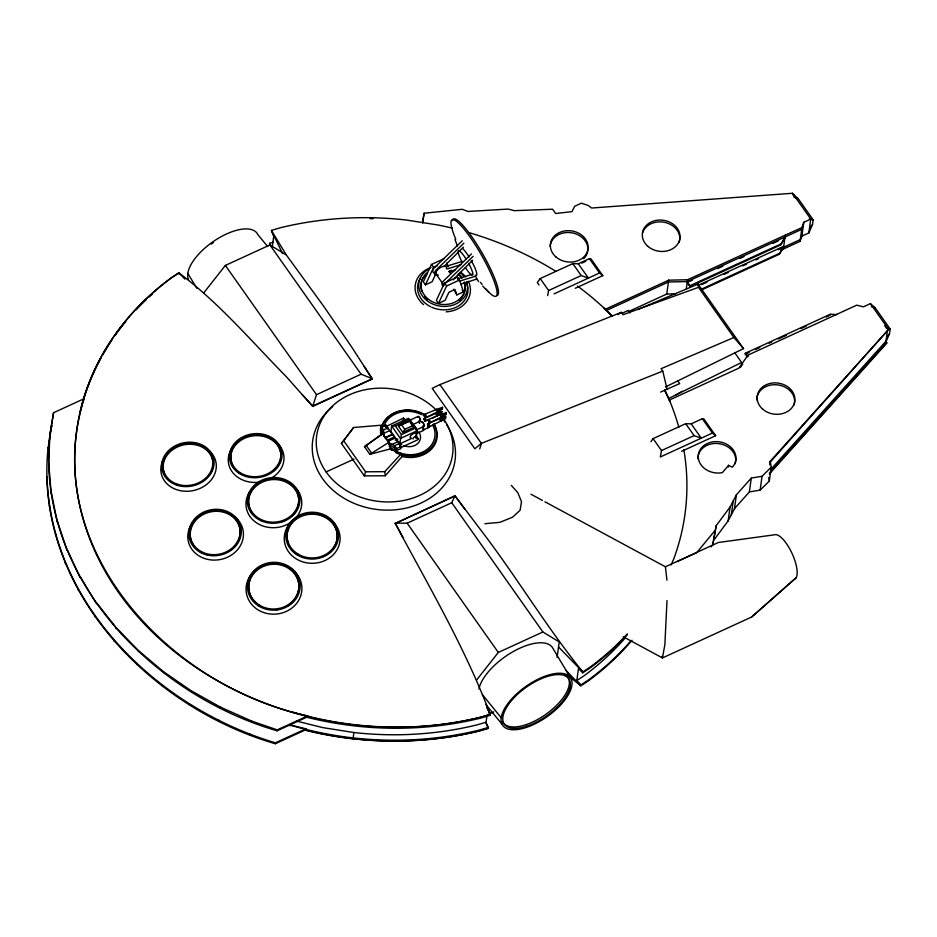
<?xml version="1.0" encoding="UTF-8"?>
<svg xmlns="http://www.w3.org/2000/svg" width="937" height="937" viewBox="0 0 937 937"><rect width="100%" height="100%" fill="white"/><g stroke="black" fill="none" stroke-linecap="round" stroke-linejoin="round"><path stroke-width="1.41" d="M385.892 426.651L403.355 418.148L404.878 420.28M667.015 600.57L664.872 644.597L662.459 657.938L623.281 636.797M290.247 725.87L290.365 724.957L305.919 728.822L305.802 729.736L275.314 743.732C148.233 706.931 33.556 586.867 48.092 447.663L47.963 448.577L51.758 425.667L51.64 426.581M84.049 398.729C37.867 546.915 169.316 686.786 307.723 715.88L307.594 716.793L277.106 730.79C150.295 694.036 35.899 574.522 49.766 435.635L53.561 412.725L84.049 398.729L83.92 399.642M48.642 464.459L49.884 434.721M290.388 725.179A306.996 253.611 7.9 0 0 353.249 737.923L353.799 732.511A300.461 248.539 7.6 0 0 477.413 724.781L486.069 722.204L486.959 715.54M178.733 273.791L178.862 272.878C219.047 302.792 251.561 341.361 286.499 376.92L312.677 406.4L372.305 379.028L364.142 366.355M486.069 722.204L488.4 728.236L479.439 730.895A306.996 253.95 7.6 0 1 353.12 738.801M306.024 717.051A306.996 253.611 7.9 0 0 354.854 725.952A306.996 253.95 7.6 0 0 481.173 717.988L490.133 715.329L490.262 714.416C465.127 647.795 428.713 586.105 395.238 523.467L454.913 495.755L464.998 509.353M53.561 412.725L49.766 435.635M46.85 477.413L46.979 476.5C50.739 604.775 157.685 707.751 275.431 742.818L305.919 728.822M49.368 506.331L49.497 505.418M51.172 493.389L48.771 463.557M55.506 535.039L55.634 534.125M57.298 522.096L51.289 492.475M65.18 563.207L65.309 562.294M66.972 550.265L57.426 521.183M78.298 590.544L78.415 589.631M80.09 577.59L67.101 549.351M94.707 616.722L94.824 615.808M96.499 603.779L80.219 576.688M114.22 641.482L114.349 640.568M116.024 628.54L116.141 627.626L96.628 602.866M136.638 664.532L136.767 663.63M138.442 651.59L138.571 650.688L116.141 627.626M161.714 685.638L161.843 684.724M163.518 672.696L163.635 671.782L138.571 650.688M189.169 704.554L189.297 703.64M190.972 691.611L191.089 690.698L163.635 671.782M269.481 244.252L269.61 243.339L273.452 242.203M272.257 247.122L273.733 236.429L271.402 230.397L280.374 227.75A306.996 253.611 7.9 0 1 406.658 220.054L438.387 225.067A306.996 253.611 7.9 0 1 452.63 228.253M218.708 721.08L218.836 720.166M220.5 708.138L220.628 707.224L191.089 690.698M249.992 735.041L250.12 734.128M251.795 722.099L251.912 721.185L220.628 707.224M312.677 406.4L316.507 394.676L361.085 374.214L372.352 378.689L312.724 406.061L302.323 394.735M275.314 743.732L275.431 742.818M277.106 730.79L277.235 729.876L307.723 715.88M394.735 438.258L388.047 441.327L389.066 442.756L388.832 444.396L394.266 447.909L396.292 450.779L400.743 448.729L401.048 446.551L385.88 425.047L381.429 427.096L381.125 429.275L383.139 432.144L383.877 436.314M383.139 432.144L383.444 429.954L381.429 427.096M385.575 427.237L385.88 425.047M422.728 222.947L424.074 213.249L462.234 209.302L467.985 211.457L508.053 209.08L514.378 210.661L552.607 209.209L555.641 213.507L571.957 211.645L574.709 206.257L581.385 203.188L588.155 205.449L591.657 208.026L792.561 193.268L810.763 219.071L813.152 219.855L812.496 224.599L808.842 232.926L801.873 236.124L800.046 241.383L780.697 250.261M394.266 447.909L394.571 445.731L399.021 443.681M396.292 450.779L396.585 448.589L394.571 445.731L389.066 442.756M399.677 443.904L401.434 434.581L395.367 425.984L391.666 426.007L390.905 431.477L399.677 443.904L411.249 438.586M416.391 436.232L417.152 430.762L415.923 427.94L408.391 418.335L391.666 426.007L400.427 438.434L417.152 430.762M436.712 410.242L436.841 409.317L442.533 407.466L442.358 409.27L426.312 417.504M437.169 415.688L438.856 413.381L442.018 411.577L441.795 413.276L437.263 415.688L436.197 413.322L425.621 417.691M424.848 414.236L436.759 409.305L437.813 411.683L439.406 409.375L442.58 407.595M439.863 419.518L439.992 418.581L445.684 416.731L445.497 418.534L440.87 420.947L440.167 420.221M440.425 415.501L440.554 414.564L446.246 412.725L446.059 414.517L441.432 416.942L440.894 416.473M442.241 407.126L442.334 409.27M445.391 416.391L445.485 418.534M445.953 412.374L446.047 414.517M569.532 676.737L580.881 685.79L581.01 684.877L576.805 680.555L578.48 668.526L582.685 672.836L582.802 671.934C545.943 626.537 516.1 575.986 480.47 529.616L454.913 495.755L451.739 502.736L407.15 523.197L395.285 523.127L403.168 537.733M557.093 657.423L559.248 641.939L542.886 631.983L451.739 502.736M628.446 311.623L666.769 294.031L668.69 280.175L687.559 279.741L801.967 227.539L803.794 222.268L810.763 219.071L808.842 232.926M686.212 289.463L687.559 279.741M784.878 237.939L780.603 244.967L690.054 286.535L687.313 281.557L668.444 282.002L606.321 310.51M710.984 546.915L712.776 544.737L716.196 525.68L730.075 507.011L736.4 494.818L751.31 478.046L762.05 476.277L771.245 467.188L770.249 461.25L888.604 329.437L870.403 303.647L863.434 306.844L856.734 305.169L748.066 355.064L738.848 368.147L669.276 400.076M712.776 544.737L716.196 525.68M728.33 467.13L728.588 465.302L732.184 467.212L733.648 465.619A18.939 15.648 7.9 0 0 721.619 442.287A18.939 15.648 7.9 0 0 698.217 456.834A18.939 15.648 7.9 0 0 722.357 472.635L728.588 465.302M746.836 356.599L745.278 353.296L830.264 314.282L837.046 314.563M748.066 355.064L747.808 356.88L745.278 353.296M714.275 539.536L728.154 520.867L730.075 507.011M731.317 514.776L733.238 500.92M728.154 520.867L734.479 508.674L736.4 494.818M701.883 289.802L779.315 254.255L783.707 246.326L697.901 285.445M780.603 244.967L784.995 237.026L801.721 229.354L803.536 224.095M734.479 508.674L749.389 491.902L751.31 478.046M783.332 249.066L785.253 235.21M792.433 194.182L792.561 193.268M793.276 195.376L793.405 194.463L798.16 198.597L813.152 219.855L810.634 219.188M749.389 491.902L760.13 490.133L762.05 476.277M800.046 241.383L801.967 227.539M769.745 464.834L770.249 461.25M801.873 236.124L803.794 222.268M760.13 490.133L769.324 481.044L771.245 467.188M830.135 315.195L830.264 314.282M770.542 469.73L885.957 341.197L887.444 330.492M769.3 474.017L886.671 343.293L885.957 341.197M770.12 462.164L888.604 329.437M886.671 343.293L885.84 342.099L889.494 333.771L890.15 329.028L875.158 307.769L870.403 303.647M422.528 222.561L424.074 213.249M547.677 295.635L548.625 290.517L540.192 278.57L572.8 263.613L578.293 263.777L589.432 258.659L591.001 258.917L602.796 275.642L575.306 288.256M715.681 435.705L703.886 418.98L702.317 418.722L691.178 423.84L685.685 423.676L653.077 438.633L661.51 450.58L660.327 456.975L712.425 433.058L715.681 435.705L681.644 451.329M446.352 268.825L446.621 267.432A6.36 2.834 -35.2 0 0 438.762 268.732A6.36 2.834 -35.2 0 0 437.602 274.799M479.709 448.94L481.372 443.377L662.764 371.099L667.132 389.359M364.317 475.891L365.582 471.791L343.692 440.741L353.6 427.506L381.289 425.211L380.422 429.228L381.008 435.049L364.481 446.691L369.869 454.328L390.729 448.811L396.62 452.196L401.341 453.649L402.09 456.495L385.259 475.762L364.317 475.891L341.408 443.4L353.6 427.506M405.042 420.221L404.269 418.499L404.163 419.272M436.759 409.305L436.654 410.031M430.024 422.763L441.526 416.942L440.589 414.564L440.449 415.595M802.119 234.297L800.303 239.567L778.307 249.652M671.068 564.976L673.785 558.839A306.996 253.611 7.9 0 0 683.846 449.713M444.29 258.577L431.477 264.457L423.325 281.85L425.421 284.836L432.109 281.768L435.881 273.721M425.421 284.836L433.585 267.443L437.427 265.675M444.536 282.974L436.373 300.367L438.481 303.354L445.169 300.285L448.94 292.239L454.972 289.463L456.869 294.909L463.557 291.84L459.458 280.069L457.35 277.083L444.536 282.974L446.633 285.961L438.481 303.354M398.448 426.159L409.867 420.912L414.248 427.12L402.828 432.367L398.448 426.159L409.867 420.912M779.315 254.255L783.59 247.239M402.828 432.367L404.807 429.322L412.561 425.761L414.248 427.12M740.265 367.585L742.783 364.024M540.192 278.57L537.323 282.576L539.009 284.965M650.934 441.643L653.077 438.633M203.821 292.789L225.36 265.429L269.938 244.967L286.3 254.934L323.933 306.61L351.68 346.995L372.305 379.028M476.769 679.805L498.308 652.445L542.886 631.983M714.697 530.881L696.718 552.666L677.217 561.614M341.408 443.4L343.692 440.741M810.646 226.672L812.496 224.599M887.644 335.856L889.494 333.771M769.429 473.103L886.8 342.392M365.582 471.791L384.756 471.674L401.341 453.649M364.481 446.691L382.706 433.444L385.236 438.141L388.949 442.287L390.729 448.811M369.869 454.328L388.949 442.287M463.393 247.134L444.934 265.522A4.826 2.155 -35.2 0 0 443.915 266.705M472.658 260.275L454.199 278.652A4.826 2.155 -35.2 0 0 453.192 279.847M462.199 240.797L433.866 268.205A7.836 3.49 -35.2 0 0 434.264 272.901M463.885 243.187L435.541 270.594A7.836 3.49 -35.2 0 0 438.211 275.197M471.463 253.939L443.131 281.346A7.836 3.49 -35.2 0 0 443.529 286.043M473.15 256.328L444.817 283.735A7.836 3.49 -35.2 0 0 443.974 285.211M381.008 435.049L382.706 433.444M661.791 656.392L662.459 657.938L751.673 616.991L794.4 579.253A24.35 8.398 65.3 0 0 792.386 554.165A24.35 8.398 65.3 0 0 774.536 534.804L718.351 542.488L665.399 566.791L544.971 501.799M796.11 577.766L751.673 616.991M387.414 429.064L386.079 426.077M403.355 418.148L403.332 419.448M436.197 413.322L436.185 414.353M429.462 426.768L440.964 420.947L440.027 418.581L439.804 419.307M399.572 444.817L400.556 447.699L417.832 439.769L416.66 436.783L416.473 438.071M617.87 314.691L621.325 312.337L623 314.715L698.498 287.343L733.882 337.507L743.509 348.611L665.446 386.969M184.929 279.121L178.862 272.878L171.459 277.762A306.996 253.95 7.6 0 0 98.725 361.623A306.996 253.611 7.9 0 0 354.971 725.039A306.996 253.95 7.6 0 0 481.29 717.074L490.262 714.416L486.561 706.697L490.262 714.416L481.29 717.063A306.996 253.611 7.9 0 1 292.168 712.015M178.862 272.878L171.459 277.75A306.996 253.611 7.9 0 0 80.219 411.495M582.685 672.836L590.076 667.976A306.996 253.611 7.9 0 0 627.263 634.771M576.805 680.555L583.95 675.858A300.461 248.211 7.9 0 0 624.897 638.261M581.01 684.877L588.413 680.004A306.996 253.611 7.9 0 0 630.25 641.599M676.104 394.805L682.382 391.244M446.293 412.854L443.119 414.634L441.526 416.942M445.731 416.871L442.557 418.64L440.964 420.947M432.144 418.277L437.263 415.688M439.921 384.603L432.215 388.34L474.836 448.764L481.372 443.377L439.921 384.603L621.325 312.337M395.238 523.467L454.867 496.095M436.291 413.322L441.983 411.472M446.633 285.961L459.458 280.069M581.83 263.121L585.766 261.318M548.625 290.517L581.221 275.548L588.401 278.113L578.293 263.777M554.048 293.878L599.539 272.995L602.796 275.642M605.255 309.304L668.69 280.175M621.852 313.38L628.118 310.498L629.805 312.888M690.171 285.621L780.732 244.053M387.906 427.916L383.444 429.954L384.346 436.068L387.578 440.097M395.367 425.984L409.867 419.331M409.75 420.268L418.101 416.426M383.854 433.292L389.429 430.727M700.7 289.498L779.443 253.353M413.076 424.484L420.233 421.193M385.353 437.497L392.041 434.428M385.939 437.673L392.626 434.604M394.313 436.993L387.625 440.062L388 441.362M401.434 434.581L415.923 427.94M416.778 429.743L423.946 426.452M326.111 471.92L354.045 459.095M395.262 440.179L397.92 438.949M423.184 430.013L428.478 427.588M391.783 444.513L397.347 441.959M416.227 433.749L423.383 430.458M396.585 448.589L401.048 446.551M660.597 392.053L679.676 383.608L677.99 381.218M745.161 354.209L749.143 352.382M755.784 349.337L759.766 347.51M769.054 343.235L771.713 342.017M778.354 338.971L786.319 335.317M800.924 328.606L806.242 326.17M826.153 317.022L828.812 315.804M668.538 398.53L741.589 362.467L734.854 352.909M661.51 450.58L694.106 435.611L701.286 438.165L691.178 423.84M489.805 713.701L493.74 711.897M687.313 281.557L784.995 237.026M688.508 281.873L692.466 280.069M717.543 268.626L722.825 266.225M739.984 258.401L743.955 256.597M772.99 243.362L778.272 240.95M701.731 284.543L707.013 282.142M724.172 274.318L728.143 272.515M742.654 265.897L746.625 264.093M755.866 259.877L758.501 258.671M733.882 337.507L661.077 368.709L662.764 371.099M637.828 309.503L698.018 284.11L743.509 348.611M428.56 419.483L440.46 414.564M428.303 423.184A2.12 0.726 65.3 0 0 429.275 422.962L439.898 418.581M448.94 271.8L455.64 269.68M460.887 284.098L476.968 279.003L475.551 276.181L459.435 281.182M445.801 266.483L461.918 261.482M447.476 268.872L460.91 264.702M457.748 278.793L472.529 274.201M488.528 727.323L479.557 729.993A306.996 253.95 7.6 0 1 353.249 737.887M484.921 523.713L499.901 522.331L512.551 517.212L520.105 510.255L521.499 501.646L517.751 492.569L511.274 485.343M666.769 294.031L675.483 293.831M438.739 408.415L439.406 409.375L438.938 410.886M438.176 412.432C439.242 412.643 438.996 416.122 438.141 414.564M442.44 413.674L442.885 416.297L442.311 415.606M441.889 417.679L442.323 420.303L441.749 419.612M809.381 218.86L810.763 219.071M886.379 328.032L890.15 329.028L886.379 328.032L884.704 325.678M353.799 732.511L322.738 727.604L296.443 721.068M795.642 197.93L798.16 198.597M871.375 306.774L875.158 307.769M251.912 721.185L277.235 729.876M530.904 494.209L542.406 500.417M404.761 420.209L404.257 419.507M482.684 286.09L488.774 292.145M604.096 308.109L612.142 316.378M558.546 646.987L582.802 671.934L590.205 667.062A306.996 253.611 7.9 0 0 627.392 633.857M565.725 670.189L580.881 685.79L588.284 680.918A306.996 253.611 7.9 0 0 632.03 640.276M267.666 246.548L257.804 234.566A41.451 18.482 -35.2 0 0 215.299 240.177A41.451 18.482 -35.2 0 0 188.56 279.741M485.799 704.495L501.939 724.09M482.321 694.528L501.201 717.742M476.5 278.711L478.725 281.674M887.632 329.156L888.475 330.351M687.184 282.47L690.054 286.535M589.432 258.659L599.539 272.995M702.317 418.722L712.425 433.058M572.8 263.613L581.221 275.548M685.685 423.676L694.106 435.611M449.104 271.332L450.498 273.323L449.596 270.711M462.152 289.849L463.557 291.84M456.869 294.909L453.813 289.205M431.477 264.457L433.585 267.443M436.302 274.436L443.037 283.993M409.551 421.486L412.561 425.761M401.786 425.047L404.807 429.322M269.938 244.967L361.085 374.214M365.992 445.134L371.392 452.782M225.36 265.429L316.507 394.676M407.15 523.197L498.308 652.445M286.3 254.934L271.402 230.397L282.505 253.54M187.822 273.393L196.805 288.245M571.183 678.927A41.451 18.482 -35.2 0 0 512.434 698.088A41.451 18.482 -35.2 0 0 526.067 727.51A41.451 18.482 -35.2 0 0 571.183 678.927L553.17 648.814A44.086 19.654 -35.2 0 0 514.671 650.77A44.086 19.654 -35.2 0 0 478.912 689M664.673 390.495L669.955 401.493M269.61 243.339L270.84 245.892M488.903 712.764L490.133 715.329M485.94 723.095L488.341 728.272L479.369 730.919A306.996 253.611 7.9 0 1 304.279 729.712M665.399 566.791L666.945 580.144M454.984 239.603L457.467 245.998M457.35 277.083L458.263 279.706M446.855 262.864L448.226 266.787M793.405 194.463L794.377 197.602M768.727 477.483L769.324 481.044M698.018 284.11L698.498 287.343M384.756 471.674L385.259 475.762M469.496 232.786A306.996 253.611 7.9 0 1 555.688 271.226M577.508 286.043A306.996 253.611 7.9 0 1 612.271 316.003M664.907 390.038A306.996 253.611 7.9 0 1 678.868 427.448M370.138 218.626A306.996 253.611 7.9 0 1 373.055 218.684M443.869 419.261A68.588 56.653 7.9 0 1 387.45 501.963A68.588 56.653 7.9 0 1 322.773 418.136A68.588 56.653 7.9 0 1 439.125 413.1M439.968 414.095A68.588 56.653 7.9 0 1 442.381 417.152M411.495 438.129A3.76 1.675 -35.2 0 1 410.886 435.576A3.76 1.675 -35.2 0 1 415.63 433.023A3.76 1.675 -35.2 0 1 415.407 436.021M423.899 425.878A2.12 0.726 65.3 0 1 423.29 425.866M422.224 422.13A2.12 0.726 65.3 0 1 423.911 424.812M423.594 415.747A1.792 0.621 65.3 0 1 424.051 414.81A1.792 0.621 65.3 0 1 425.269 416.742A1.792 0.621 65.3 0 1 425.023 418.019M424.66 414.552A1.792 0.621 65.3 0 1 426.159 415.653A1.792 0.621 65.3 0 1 425.925 417.387M427.073 420.081A2.12 0.726 65.3 0 1 428.244 420.315A2.12 0.726 65.3 0 1 429.275 422.962M423.43 415.63A2.12 0.726 65.3 0 1 424.063 414.576A2.12 0.726 65.3 0 1 425.492 417.129A2.12 0.726 65.3 0 1 424.871 418.183M418.078 417.258A2.12 0.726 65.3 0 1 419.05 417.258M419.343 417.621A2.12 0.726 65.3 0 1 420.198 419.565M420.268 419.999A2.12 0.726 65.3 0 1 420.268 420.362M417.82 417.34A2.612 0.902 65.3 0 1 419.717 417.89A2.612 0.902 65.3 0 1 419.987 421.193M401.61 422.06A1.956 0.878 -35.2 0 1 404.152 420.268M413.123 439.066A1.956 0.878 -35.2 0 1 413.814 437.392A1.956 0.878 -35.2 0 1 416.028 436.56A1.956 0.878 -35.2 0 1 415.723 438.083M410.008 420.268A2.612 0.902 65.3 0 1 412.163 424.121M413.451 425.515A2.612 0.902 65.3 0 1 415.372 427.6M415.618 428.221A2.612 0.902 65.3 0 1 415.864 429.814M423.501 418.593A2.12 0.726 65.3 0 1 424.941 421.146M421.533 422.154A2.612 0.902 65.3 0 1 422.962 422.446A2.612 0.902 65.3 0 1 424.238 425.691A2.612 0.902 65.3 0 1 423.032 425.972M428.361 420.116A1.792 0.621 65.3 0 1 429.263 419.905A1.792 0.621 65.3 0 1 430.224 422.341A1.792 0.621 65.3 0 1 429.146 422.13M427.249 420.326A1.792 0.621 65.3 0 1 428.759 421.427A1.792 0.621 65.3 0 1 428.514 423.161M424.684 418.359A1.792 0.621 65.3 0 1 425.948 421.193M418.488 421.275A2.12 0.726 65.3 0 1 419.507 423.079M422.763 427.331A2.12 0.726 65.3 0 1 422.985 430.013M427.495 424.098A2.12 0.726 65.3 0 1 428.713 426.839A2.12 0.726 65.3 0 1 427.74 427.19M423.805 419.085A1.792 0.621 65.3 0 1 424.836 421.404M418.816 421.357A2.612 0.902 65.3 0 1 419.717 423.137M428.174 423.501A1.792 0.621 65.3 0 1 429.638 425.96A1.792 0.621 65.3 0 1 428.596 426.136M422.528 426.616A2.612 0.902 65.3 0 1 423.641 429.287A2.612 0.902 65.3 0 1 423.137 430.458M427.506 424.344A1.792 0.621 65.3 0 1 428.549 426.651A1.792 0.621 65.3 0 1 427.717 426.956M756.862 399.912A18.939 15.648 7.9 0 1 777.839 384.908A18.939 15.648 7.9 0 1 794.084 404.971M697.971 458.65A18.939 15.648 7.9 0 1 718.937 443.646A18.939 15.648 7.9 0 1 735.182 463.71M550.136 246.326A18.939 15.648 7.9 0 1 575.857 233.875A18.939 15.648 7.9 0 1 583.692 258.682M642.559 233.02A18.939 15.648 7.9 0 1 665.422 222.526A18.939 15.648 7.9 0 1 679.243 242.133M434.042 424.332A27.759 22.933 7.9 0 1 427.928 450.615A27.759 22.933 7.9 0 1 395.648 452.583M392.017 450.439A27.759 22.933 7.9 0 1 389.827 448.776M381.535 434.686A27.759 22.933 7.9 0 1 394.676 412.713A27.759 22.933 7.9 0 1 424.801 414.833M432.554 424.848A26.107 21.563 7.9 0 1 423.044 451.845A26.107 21.563 7.9 0 1 389.101 446.106M383.725 426.745A26.107 21.563 7.9 0 1 421.545 414.611M433.843 423.899A28.415 23.472 7.9 0 1 431.243 449.35A28.415 23.472 7.9 0 1 402.09 456.495M380.551 433.175A28.415 23.472 7.9 0 1 400.977 410.98M402.172 410.769A28.415 23.472 7.9 0 1 411.999 410.664M415.641 411.366A28.415 23.472 7.9 0 1 421.439 413.381M418.816 431.922A12.111 10.002 7.9 0 1 417.551 443.693A12.111 10.002 7.9 0 1 403.613 445.625M401.774 444.712A12.111 10.002 7.9 0 1 398.155 441.409M471.241 260.591A16.327 2.928 60 0 1 475.258 275.197M462.819 248.645A16.327 2.928 60 0 1 469.062 256.949M468.641 263.367A14.078 2.518 60 0 1 472.681 274.974A14.078 2.518 60 0 1 465.455 267.666M462.351 262.454A14.078 2.518 60 0 1 458.158 251.233M458.58 250.659A14.078 2.518 60 0 1 466.169 259.151M455.745 239.204A44.086 7.894 60 0 1 460.805 225.395A44.086 7.894 60 0 1 493.53 279.741A44.086 7.894 60 0 1 485.46 288.584M482.087 284.45A44.086 7.894 60 0 1 480.435 282.283M452.442 220.64A44.086 7.894 60 0 1 480.529 250.284A44.086 7.894 60 0 1 497.067 295.518M436.923 274.4A7.836 3.49 -35.2 0 1 436.478 274.108M436.162 273.721A7.836 3.49 -35.2 0 1 436.01 272.058M468.383 281.311A27.759 22.933 7.9 0 1 446.188 311.845M423.571 304.63A27.759 22.933 7.9 0 1 430.973 267.549M461.918 273.112A27.759 22.933 7.9 0 1 465.654 276.954M464.342 281.955A22.16 18.307 7.9 0 1 437.837 303.74A22.16 18.307 7.9 0 1 427.19 272.726M458.427 273.557A22.16 18.307 7.9 0 1 462.035 277.457M466.556 281.51A24.467 20.216 7.9 0 1 452.419 305.286A24.467 20.216 7.9 0 1 421.72 294.932A24.467 20.216 7.9 0 1 429.169 268.907M460.02 272.257A24.467 20.216 7.9 0 1 464.002 276.556M466.966 284.098A25.287 20.895 7.9 0 1 459.001 305.603A25.287 20.895 7.9 0 1 431.746 307.254M430.587 306.704A25.287 20.895 7.9 0 1 420.654 277.809M464.225 282.857A22.16 18.307 7.9 0 1 458.931 300.461M427.694 299.629A22.16 18.307 7.9 0 1 424.871 296.771M421.779 291.243A22.16 18.307 7.9 0 1 427.061 273.639M451.037 270.301A22.16 18.307 7.9 0 1 453.66 271.425M458.298 274.471A22.16 18.307 7.9 0 1 461.906 278.371M209.138 450.72A27.934 23.32 -11.8 0 1 209.888 481.454A27.934 23.32 -11.8 0 1 173.931 488.587A27.934 23.32 -11.8 0 1 163.179 459.833M167.934 479.1A25.123 20.965 -11.8 0 1 182.176 445.262A25.123 20.965 -11.8 0 1 212.746 467.118M212.441 468.488A25.123 20.965 -11.8 0 1 210.907 472.517M289.615 567.658A27.934 25.322 -4.1 0 1 295.659 604.541A27.934 25.322 -4.1 0 1 254.559 607.305A27.934 25.322 -4.1 0 1 255.672 569.942M257.98 568.279A27.934 25.322 -4.1 0 1 260.474 566.838M259.783 606.063A25.123 22.769 -4.1 0 1 255.204 571.992A25.123 22.769 -4.1 0 1 293.094 572.156A25.123 22.769 -4.1 0 1 287.132 606.18M278.617 609.319A25.123 22.769 -4.1 0 1 276.017 609.682M329.004 518.711A27.934 24.807 -0.1 0 1 333.209 554.798A27.934 24.807 -0.1 0 1 292.367 556.016A27.934 24.807 -0.1 0 1 293.867 519.766M287.097 534.922A25.123 22.301 -0.1 0 1 316.401 514.53A25.123 22.301 -0.1 0 1 336.383 542.406M335.891 543.8A25.123 22.301 -0.1 0 1 328.606 553.357M298.071 554.973A25.123 22.301 -0.1 0 1 294.054 551.975M289.556 546.259A25.123 22.301 -0.1 0 1 287.038 536.374M296.139 488.435A27.934 24.198 -4.8 0 1 293.632 520.176A27.934 24.198 -4.8 0 1 257.101 523.209A27.934 24.198 -4.8 0 1 249.429 492.3M252.194 513.031A25.123 21.75 -4.8 0 1 269.938 479.885A25.123 21.75 -4.8 0 1 298.048 506.062M297.603 507.432A25.123 21.75 -4.8 0 1 291.77 516.053M285.504 520.293A25.123 21.75 -4.8 0 1 281.885 521.745M234.882 516.943A27.934 24.491 -10.4 0 1 236.03 551.343A27.934 24.491 -10.4 0 1 197.051 554.575A27.934 24.491 -10.4 0 1 194.556 520.281M191.207 540.579A25.123 22.02 -10.4 0 1 217.993 511.344A25.123 22.02 -10.4 0 1 237.166 543.179M236.511 544.198A25.123 22.02 -10.4 0 1 231.392 549.644M209.267 555.137A25.123 22.02 -10.4 0 1 205.531 554.2M202.052 552.76A25.123 22.02 -10.4 0 1 197.918 550.101M193.83 545.756A25.123 22.02 -10.4 0 1 191.71 541.937M273.616 440.261A27.934 23.331 -6.4 0 1 270.137 478.795M259.116 482.204A27.934 23.331 -6.4 0 1 232.774 472.623A27.934 23.331 -6.4 0 1 231.931 448.237M280.631 459.083A25.123 20.989 -6.4 0 1 279.402 463.124M278.793 464.412A25.123 20.989 -6.4 0 1 273.639 470.913M240.13 473.583A25.123 20.989 -6.4 0 1 237.272 471.416M234.695 468.664A25.123 20.989 -6.4 0 1 247.579 437.122A25.123 20.989 -6.4 0 1 280.784 453.59M83.698 399.092A306.996 253.611 7.9 0 1 98.619 362.537M353.12 738.86A306.996 253.611 7.9 0 1 304.302 729.97M98.596 362.537A306.996 253.95 7.6 0 1 101.29 357.501M102.683 355.006A306.996 253.95 7.6 0 1 111.761 340.318M115.04 335.563A306.996 253.95 7.6 0 1 125.687 321.672M136.052 309.913A306.996 253.95 7.6 0 1 146.02 299.875M149.135 296.97A306.996 253.95 7.6 0 1 152.309 294.101M211.176 244.135A39.459 17.592 -35.2 0 1 213.413 242.507M564.589 674.628A39.459 17.592 -35.2 0 1 548.11 712.682A39.459 17.592 -35.2 0 1 502.595 721.584M446.668 424.613A71.856 59.359 7.9 0 1 424.297 501.436A71.856 59.359 7.9 0 1 328.957 486.373A71.856 59.359 7.9 0 1 332.717 406.623M443.564 420.209A71.856 59.359 7.9 0 1 445.169 422.388M417.211 437.31L418.113 438.914L417.211 437.31M556.156 257.125A18.939 15.648 7.9 0 0 587.569 250.917A18.939 15.648 7.9 0 0 563.98 231.064A18.939 15.648 7.9 0 0 556.156 257.125M648.076 246.501A18.939 15.648 7.9 0 0 679.489 240.305A18.939 15.648 7.9 0 0 655.9 220.453A18.939 15.648 7.9 0 0 648.076 246.501M762.917 409.352A18.939 15.648 7.9 0 0 794.342 403.144A18.939 15.648 7.9 0 0 770.741 383.292A18.939 15.648 7.9 0 0 762.917 409.352M177.28 485.319A26.377 22.008 -11.8 0 0 213.917 460.407A26.377 22.008 -11.8 0 0 172.396 447.476A26.377 22.008 -11.8 0 0 177.28 485.319M177.784 484.324A25.123 20.965 -11.8 0 0 212.676 460.594A25.123 20.965 -11.8 0 0 173.134 448.273A25.123 20.965 -11.8 0 0 177.784 484.324M259.034 606.239A26.377 23.905 -4.1 0 0 300.086 587.593A26.377 23.905 -4.1 0 0 262.255 564.87A26.377 23.905 -4.1 0 0 259.034 606.239M259.725 605.29A25.123 22.769 -4.1 0 0 298.833 587.534A25.123 22.769 -4.1 0 0 262.805 565.889A25.123 22.769 -4.1 0 0 259.725 605.29M297.369 555.044A26.377 23.413 -0.1 0 0 338.456 537.311A26.377 23.413 -0.1 0 0 300.636 514.589A26.377 23.413 -0.1 0 0 297.369 555.044M298.071 554.118A25.123 22.301 -0.1 0 0 337.215 537.241A25.123 22.301 -0.1 0 0 301.175 515.596A25.123 22.301 -0.1 0 0 298.071 554.118M260.873 520.679A26.377 22.839 -4.8 0 0 299.957 499.421A26.377 22.839 -4.8 0 0 260.006 481.114A26.377 22.839 -4.8 0 0 260.873 520.679M261.47 519.719A25.123 21.75 -4.8 0 0 298.704 499.468A25.123 21.75 -4.8 0 0 260.65 482.028A25.123 21.75 -4.8 0 0 261.47 519.719M202.415 553.404A26.377 23.12 -10.4 0 0 241.348 530.974A26.377 23.12 -10.4 0 0 201.467 513.253A26.377 23.12 -10.4 0 0 202.415 553.404M203.013 552.42A25.123 22.02 -10.4 0 0 240.095 531.056A25.123 22.02 -10.4 0 0 202.123 514.167A25.123 22.02 -10.4 0 0 203.013 552.42M239.228 473.408A26.377 22.031 -6.4 0 0 281.756 458.181A26.377 22.031 -6.4 0 0 246.244 435.4A26.377 22.031 -6.4 0 0 239.228 473.408M240.013 472.564A25.123 20.989 -6.4 0 0 280.514 458.064A25.123 20.989 -6.4 0 0 246.7 436.361A25.123 20.989 -6.4 0 0 240.013 472.564M526.571 726.269A39.459 17.592 -35.2 0 0 569.532 680.004A39.459 17.592 -35.2 0 0 513.593 698.252A39.459 17.592 -35.2 0 0 526.571 726.269"/></g></svg>
